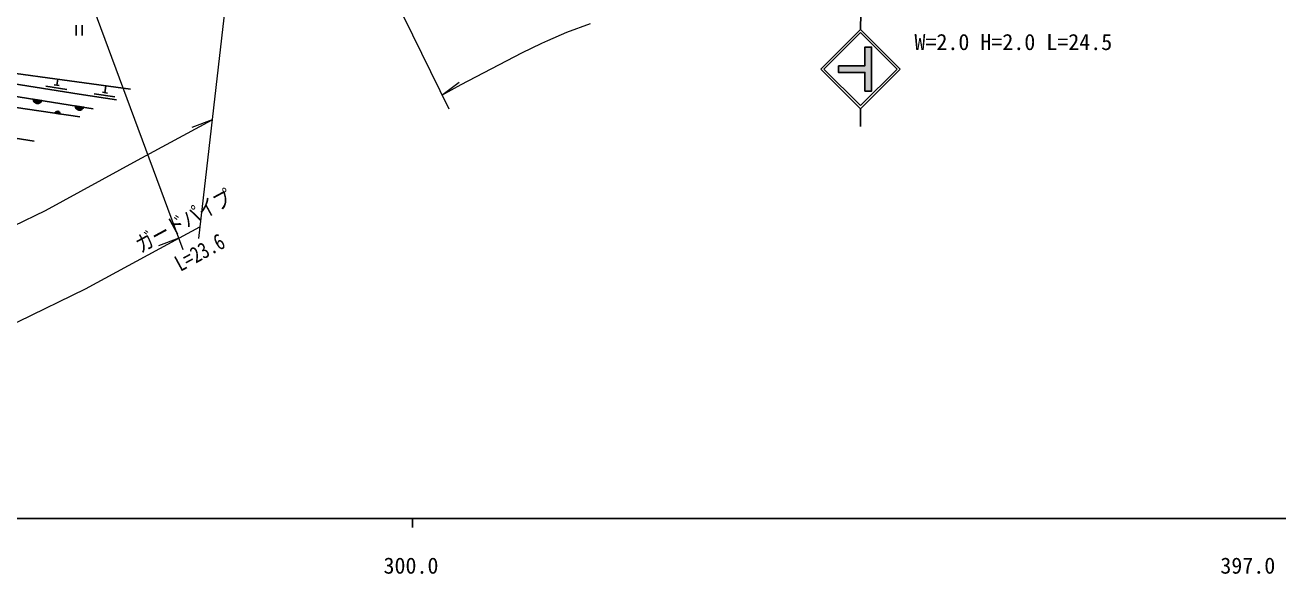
# Model space of a CAD drawing. Units: millimetres at full size, sheet at 1:1000; details may follow other scales. Extents: x 40000 to 680000, y 20000 to 380000.
# Drawn here: x 324047 to 466233, y 198715 to 260984 of the extents above; entities that cross this region are included whole.
import ezdxf
from ezdxf.enums import TextEntityAlignment as Align

# ---------------------------------------------------------------- set-up
doc = ezdxf.new("R2010")
doc.units = ezdxf.units.MM
doc.header["$LTSCALE"] = 1000
for name, color, linetype, lineweight in [('M-BGD', 7, 'Continuous', 25), ('M-STR-HTXT', 7, 'Continuous', 13), ('M-STR-STRC', 7, 'Continuous', 25), ('M-TTL-BAND', 7, 'Continuous', 25)]:
    doc.layers.add(name, color=color, linetype=linetype, lineweight=lineweight)
doc.styles.add('ＭＳ ゴシック', font='')
doc.styles.get('ＭＳ ゴシック').set_extended_font_data('MS Gothic')

msp = doc.modelspace()

# ---------------------------------------------------------------- hatches: boundary and pattern name
at = {"layer": 'M-BGD'}
for points in [[(325950, 252421, -0.82183), (324972, 252576)], [(330707, 251665, -0.82183), (329728, 251821)], [(328035, 250894), (327416, 250984, -0.84072)]]:
    msp.add_hatch(color=256, dxfattribs=at).paths.add_polyline_path(points)
at = {"layer": 'M-STR-STRC'}
msp.add_hatch(color=256, dxfattribs=at).paths.add_polyline_path([(419360, 255616), (419360, 253491), (420110, 253491), (420110, 258491), (419360, 258491), (419360, 256366), (416360, 256366), (416360, 255616)])

# ---------------------------------------------------------------- linework, layer by layer
at = {"layer": 'M-BGD'}
for p, q in [((329833, 260978), (329833, 259804)), ((330533, 260978), (330533, 259804)), ((327643, 254155), (327752, 254841)), ((326410, 254048), (328780, 253670)), ((327366, 254199), (327919, 254111)), ((331877, 253194), (334250, 252840)), ((332831, 253355), (333385, 253272)), ((333108, 253314), (333224, 254096)), ((325950, 252421), (324972, 252576)), ((330707, 251665), (329728, 251821)), ((327416, 250984), (328035, 250894))]:
    msp.add_line(p, q, dxfattribs=at)
for points in [[(311243, 256364), (314235, 255684), (330200, 253140), (334423, 252511)], [(312558, 257084), (314367, 256664), (336019, 253716)], [(331772, 251496), (310204, 254921), (308470, 254882), (303393, 254215), (298669, 253380), (293681, 252053), (289308, 250183), (283653, 247088), (278336, 243341), (274889, 240557), (268117, 234575), (262906, 230212)], [(264869, 230091), (272123, 236620), (276815, 240370), (281378, 243878), (283447, 245328), (283705, 244959), (287254, 246943), (292117, 249148), (297418, 251073), (302499, 252393), (306547, 253025), (310565, 253145), (313960, 252944), (330263, 250569)], [(270945, 231230), (278393, 237338), (283713, 241243), (286423, 242894), (290081, 244664), (294024, 246390), (297189, 247577), (300954, 248859), (304174, 249627), (307328, 250040), (310120, 250070), (313983, 249547), (325076, 247823)]]:
    msp.add_lwpolyline(points, dxfattribs=at)
for centre, radius, start, end in [((325477, 252595), 505, 182.1479, 339.80609), ((330233, 251840), 505, 182.1479, 339.80609), ((327717, 250885), 318, 1.60446, 161.8222)]:
    msp.add_arc(centre, radius, start, end, dxfattribs=at)
at = {"layer": 'M-STR-HTXT'}
for p, q in [((356831, 282686), (372124, 251469)), ((348702, 279880), (343713, 236752)), ((330602, 266136), (341966, 235528)), ((371359, 253032), (373330, 254494)), ((345273, 250242), (342974, 249381)), ((341491, 236806), (339192, 235947))]:
    msp.add_line(p, q, dxfattribs=at)
for points in [[(371359, 253032), (373547, 254223), (380420, 257841), (382682, 258938), (383369, 259244), (385545, 260164), (388214, 261167)], [(266831, 221007), (271022, 221503), (283390, 224109), (293140, 226631), (301608, 229452), (311558, 233172), (319136, 236455), (326350, 239965), (336814, 245646), (345273, 250242)], [(259269, 210041), (272644, 211625), (285674, 214371), (295976, 217035), (304941, 220022), (315299, 223894), (323313, 227367), (330925, 231070), (341585, 236857), (343869, 238098)]]:
    msp.add_lwpolyline(points, dxfattribs=at)
at = {"layer": 'M-STR-STRC'}
for p, q in [((419703, 307839), (418860, 260492)), ((414360, 255992), (418860, 260492)), ((423361, 255991), (418860, 260492)), ((414714, 255992), (418860, 260138)), ((423007, 255991), (418860, 260138)), ((420110, 258491), (419360, 258491)), ((419360, 256366), (419360, 258491)), ((420110, 253491), (420110, 258491)), ((414360, 255992), (418860, 251491)), ((414714, 255992), (418860, 251845)), ((416360, 255616), (416360, 256366)), ((419360, 256366), (416360, 256366)), ((418860, 251845), (423007, 255991)), ((418861, 251491), (423361, 255991)), ((419360, 255616), (416360, 255616)), ((419360, 253491), (419360, 255616)), ((420110, 253491), (419360, 253491)), ((418860, 251491), (418860, 249491))]:
    msp.add_line(p, q, dxfattribs=at)
msp.add_lwpolyline([(416360, 256366), (419360, 256366), (419360, 258491), (420110, 258491), (420110, 253491), (419360, 253491), (419360, 255616), (416360, 255616)], close=True, dxfattribs=at)
at = {"layer": 'M-TTL-BAND'}
for p, q in [((40000, 205000), (579000, 205000)), ((368000, 205000), (368000, 204000))]:
    msp.add_line(p, q, dxfattribs=at)

# ---------------------------------------------------------------- texts
at = {"layer": 'M-STR-HTXT', "style": 'ＭＳ ゴシック'}
msp.add_text('W=2.0 H=2.0 L=24.5', height=1833, dxfattribs=at).set_placement((424981, 259064), align=Align.MIDDLE_LEFT)
at = {"layer": 'M-STR-HTXT', "style": 'ＭＳ ゴシック', "width": 0.8}
for s, p in [('ガードパイプ', (342727, 237477)), ('L=23.6', (344559, 233914))]:
    msp.add_text(s, height=1833, rotation=28.516, dxfattribs=at).set_placement(p, align=Align.BOTTOM_CENTER)
at = {"layer": 'M-TTL-BAND', "style": 'ＭＳ ゴシック'}
for s, p in [('300.0', (367844, 198195)), ('397.0', (462813, 198195))]:
    msp.add_text(s, height=1833, dxfattribs=at).set_placement(p, align=Align.BOTTOM_CENTER)

doc.saveas('drawing.dxf')
